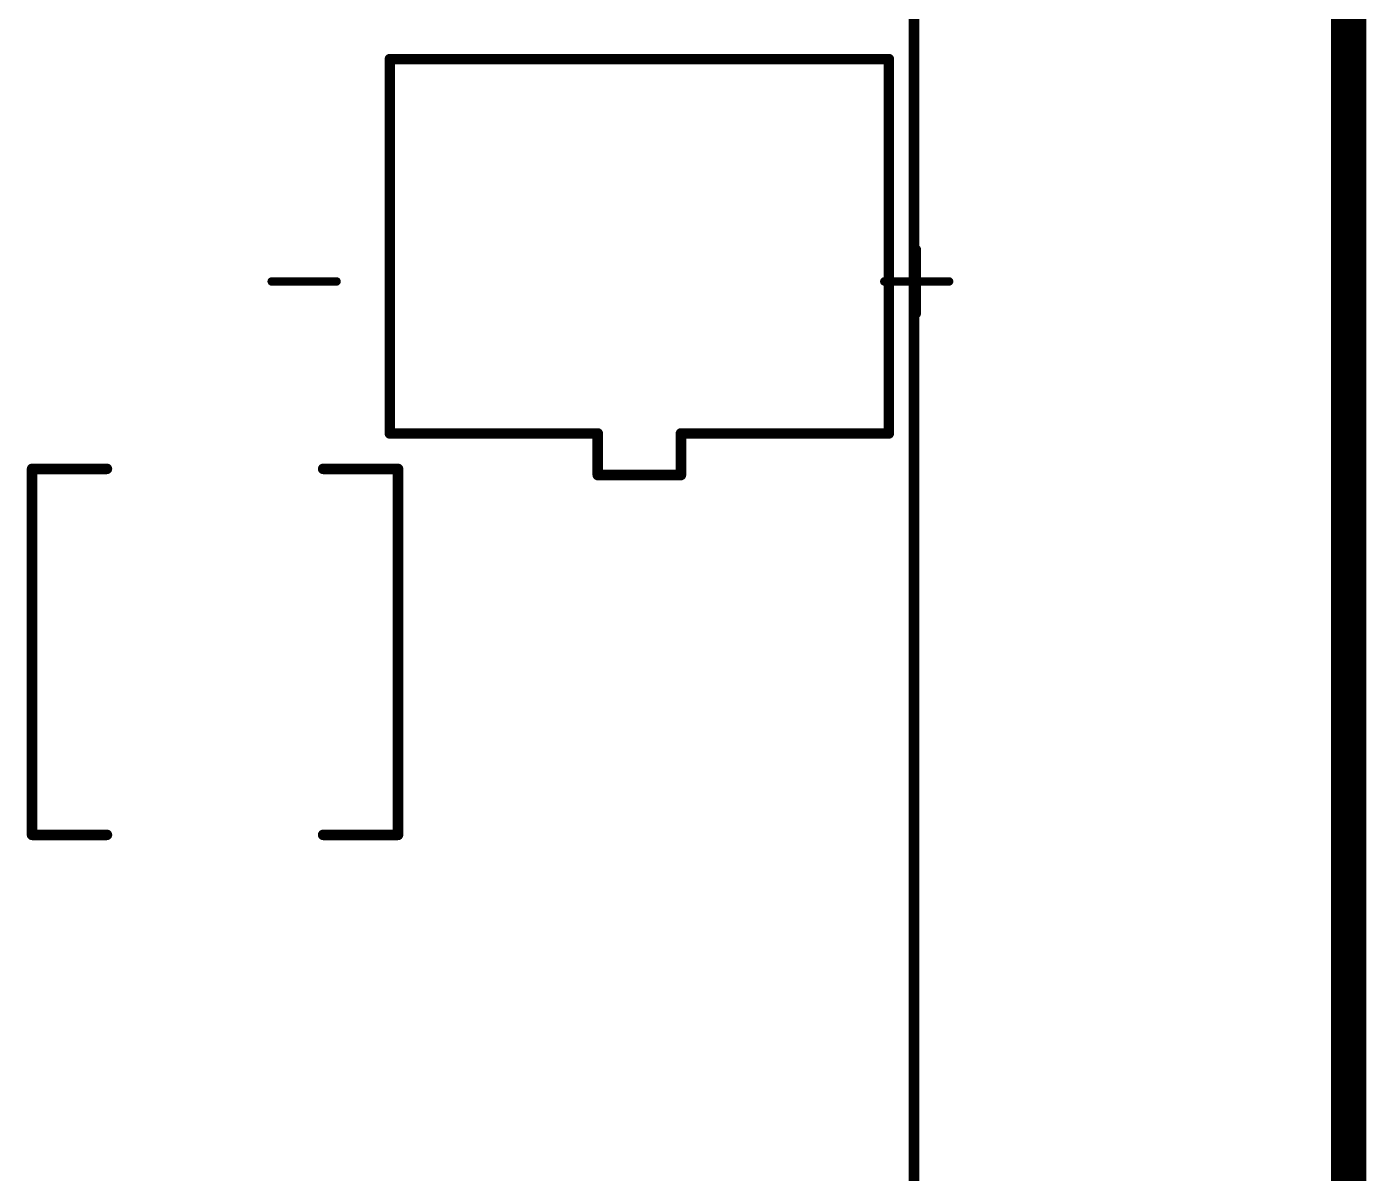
# Model space of a CAD drawing. Extents: x -10.8 to 30.8, y -20.2 to 41.7.
# Drawn here: x 14.73 to 30.84, y 10.74 to 24.53 of the extents above; entities that cross this region are included whole.
import ezdxf

# ---------------------------------------------------------------- set-up
doc = ezdxf.new("R2010")
doc.units = 0
doc.layers.add('20', color=7, linetype='CONTINUOUS')
doc.layers.add('21', color=253, linetype='CONTINUOUS')

msp = doc.modelspace()

# ---------------------------------------------------------------- linework, layer by layer
at = {"layer": '20', "const_width": 0.4064}
msp.add_lwpolyline([(30.635, 40.27), (30.635, -18.73)], dxfattribs=at)
at = {"layer": '21'}
for points, const_width in [([(25.4, 35.56), (25.4, -15.24)], 0.127), ([(30.48, -15.24), (30.48, 35.56)], 0.127), ([(19.098, 19.636), (19.098, 24.136)], 0.127), ([(19.098, 24.136), (25.098, 24.136)], 0.127), ([(25.098, 24.136), (25.098, 19.636)], 0.127), ([(25.4332, 21.8533), (25.4332, 21.0737)], 0.1016), ([(17.6774, 21.4635), (18.457, 21.4635)], 0.1016), ([(25.0434, 21.4635), (25.823, 21.4635)], 0.1016), ([(21.598, 19.636), (19.098, 19.636)], 0.127), ([(21.598, 19.136), (21.598, 19.636)], 0.127), ([(25.098, 19.636), (22.598, 19.636)], 0.127), ([(22.598, 19.636), (22.598, 19.136)], 0.127), ([(14.796, 19.21), (14.796, 14.81)], 0.127), ([(15.696, 19.21), (14.796, 19.21)], 0.127), ([(19.196, 19.21), (18.296, 19.21)], 0.127), ([(19.196, 19.21), (19.196, 14.81)], 0.127), ([(22.598, 19.136), (21.598, 19.136)], 0.127), ([(15.696, 14.81), (14.796, 14.81)], 0.127), ([(19.196, 14.81), (18.296, 14.81)], 0.127)]:
    msp.add_lwpolyline(points, dxfattribs=dict(at, const_width=const_width))
for points, const_width in [([(19.1298, 24.136, 1), (19.0663, 24.136)], 0.0635), ([(19.098, 24.1678, 1), (19.098, 24.1043)], 0.0635), ([(25.1298, 24.136, 1), (25.0663, 24.136)], 0.0635), ([(25.098, 24.1043, 1), (25.098, 24.1678)], 0.0635), ([(25.4586, 21.8533, 1), (25.4078, 21.8533)], 0.0508), ([(17.6774, 21.4889, 1), (17.6774, 21.4381)], 0.0508), ([(18.457, 21.4381, 1), (18.457, 21.4889)], 0.0508), ([(25.0434, 21.4889, 1), (25.0434, 21.4381)], 0.0508), ([(25.823, 21.4381, 1), (25.823, 21.4889)], 0.0508), ([(25.4078, 21.0737, 1), (25.4586, 21.0737)], 0.0508), ([(19.098, 19.6677, 1), (19.098, 19.6043)], 0.0635), ([(19.0663, 19.636, 1), (19.1298, 19.636)], 0.0635), ([(21.6298, 19.636, 1), (21.5663, 19.636)], 0.0635), ([(21.598, 19.6043, 1), (21.598, 19.6677)], 0.0635), ([(22.6298, 19.636, 1), (22.5663, 19.636)], 0.0635), ([(22.598, 19.6677, 1), (22.598, 19.6043)], 0.0635), ([(25.0663, 19.636, 1), (25.1298, 19.636)], 0.0635), ([(25.098, 19.6043, 1), (25.098, 19.6677)], 0.0635), ([(14.796, 19.2417, 1), (14.796, 19.1783)], 0.0635), ([(14.8278, 19.21, 1), (14.7643, 19.21)], 0.0635), ([(15.696, 19.1783, 1), (15.696, 19.2417)], 0.0635), ([(18.296, 19.2417, 1), (18.296, 19.1783)], 0.0635), ([(19.2278, 19.21, 1), (19.1643, 19.21)], 0.0635), ([(19.196, 19.1783, 1), (19.196, 19.2417)], 0.0635), ([(21.598, 19.1677, 1), (21.598, 19.1043)], 0.0635), ([(21.5663, 19.136, 1), (21.6298, 19.136)], 0.0635), ([(22.5663, 19.136, 1), (22.6298, 19.136)], 0.0635), ([(22.598, 19.1043, 1), (22.598, 19.1677)], 0.0635), ([(14.796, 14.8418, 1), (14.796, 14.7782)], 0.0635), ([(14.7643, 14.81, 1), (14.8278, 14.81)], 0.0635), ([(15.696, 14.7782, 1), (15.696, 14.8418)], 0.0635), ([(18.296, 14.8418, 1), (18.296, 14.7782)], 0.0635), ([(19.1643, 14.81, 1), (19.2278, 14.81)], 0.0635), ([(19.196, 14.7782, 1), (19.196, 14.8418)], 0.0635)]:
    msp.add_lwpolyline(points, format="xyb", dxfattribs=dict(at, const_width=const_width))

doc.saveas('drawing.dxf')
